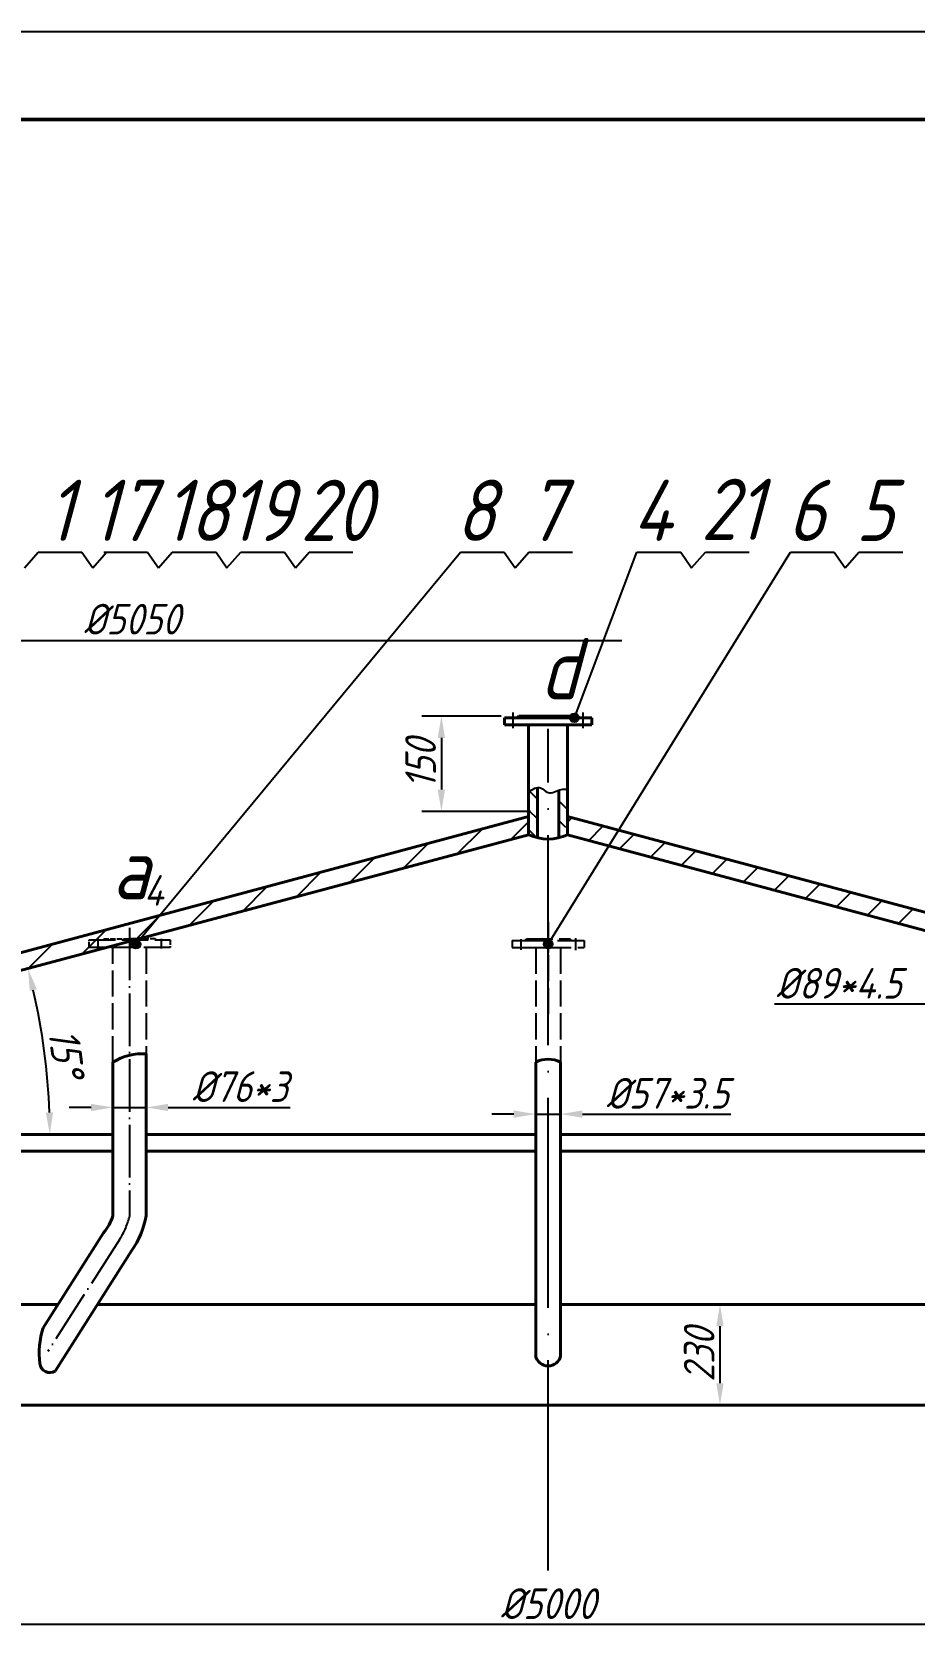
# Model space of a CAD drawing. Header units: millimetres. Extents: x -24031 to -12150, y -76529 to -59709.
# Drawn here: x -21070 to -19054, y -63356 to -59709 of the extents above; entities that cross this region are included whole.
import ezdxf

# ---------------------------------------------------------------- set-up
doc = ezdxf.new("R2010")
doc.units = ezdxf.units.MM
doc.linetypes.add('ACAD_ISO02W100', pattern=[15, 12, -3])
doc.linetypes.add('ACAD_ISO04W100', pattern=[30, 24, -3, 0, -3])
for name, color, linetype in [('标注', 254, 'Continuous'), ('点划线', 1, 'ACAD_ISO04W100'), ('点画线', 1, 'ACAD_ISO04W100'), ('细实线', 253, 'Continuous'), ('虚线', 2, 'ACAD_ISO02W100')]:
    doc.layers.add(name, color=color, linetype=linetype)
doc.layers.add('粗实线', color=4, linetype='Continuous', lineweight=40)
doc.styles.add('GB', font='gbeitc.shx', dxfattribs={"bigfont": 'gbcbig.shx'})
doc.dimstyles.new('GB$0', dxfattribs={"dimscale": 20, "dimtxt": 3.5, "dimasz": 2.5, "dimexe": 2.25, "dimexo": 2, "dimtad": 1, "dimdec": 0, "dimtxsty": 'GB', "dimcen": 2.5, "dimadec": 0, "dimazin": 0, "dimtfac": 1, "dimtdec": 0, "dimtmove": 0, "dimatfit": 3, "dimfxl": 0, "dimarcsym": 0})
doc.dimstyles.new('GB$2', dxfattribs={"dimscale": 20, "dimtxt": 3.5, "dimasz": 2.5, "dimexe": 2.25, "dimexo": 2, "dimtad": 1, "dimdec": 0, "dimtxsty": 'GB', "dimcen": 2.5, "dimadec": 0, "dimazin": 0, "dimtfac": 1, "dimtdec": 0, "dimtmove": 0, "dimatfit": 3, "dimfxl": 0, "dimarcsym": 0})

# ---------------------------------------------------------------- blocks, each defined once
blk = doc.blocks.new('*D1')
at = {"color": 0, "lineweight": -2}
blk.add_arc((-22490.4, -62227.9), 1461.3, 1.9605, 13.0395, dxfattribs=at)
at = {"color": 0}
for points in [[(-21074.8, -61900.2), (-21058.6, -61896.1), (-21078.8, -61849.6)], [(-21021.6, -62177.7), (-21038.2, -62178), (-21029, -62227.9)]]:
    blk.add_solid(points, dxfattribs=at)
at = {"layer": 'Defpoints', "color": 0}
for p in [(-19918.9, -61538.8), (-21051.2, -61974.1), (-21774.4, -62036), (-22430.4, -62227.9), (-17350.4, -62227.9)]:
    blk.add_point(p, dxfattribs=at)
at = {"color": 0, "insert": (-20991.3, -62040.6), "char_height": 70, "attachment_point": 5, "rotation": 277.121, "style": 'GB'}
blk.add_mtext('15°', dxfattribs=at)
blk = doc.blocks.new('*D3')
at = {"color": 0, "lineweight": -2}
for p, q in [((-22390.4, -63307.6), (-22390.4, -63302.6)), ((-17390.4, -63307.6), (-17390.4, -63302.6)), ((-17440.4, -63347.6), (-22340.4, -63347.6))]:
    blk.add_line(p, q, dxfattribs=at)
at = {"color": 0}
for points in [[(-22340.4, -63339.2), (-22340.4, -63355.9), (-22390.4, -63347.6)], [(-17440.4, -63339.2), (-17440.4, -63355.9), (-17390.4, -63347.6)]]:
    blk.add_solid(points, dxfattribs=at)
at = {"layer": 'Defpoints', "color": 0}
for p in [(-22390.4, -63347.6), (-22390.4, -63347.6), (-17390.4, -63347.6)]:
    blk.add_point(p, dxfattribs=at)
at = {"color": 0, "insert": (-19890.4, -63300.1), "char_height": 70, "attachment_point": 5, "style": 'GB'}
blk.add_mtext('%%C5000', dxfattribs=at)
blk = doc.blocks.new('*D15')
at = {"color": 0, "lineweight": -2}
for p, q in [((-20884.8, -62126.3), (-20884.8, -62121.3)), ((-20808.8, -62126.3), (-20808.8, -62121.3)), ((-20934.8, -62166.3), (-20984.8, -62166.3)), ((-20884.8, -62166.3), (-20808.8, -62166.3)), ((-20758.8, -62166.3), (-20479.6, -62166.3))]:
    blk.add_line(p, q, dxfattribs=at)
at = {"color": 0}
for points in [[(-20934.8, -62158), (-20934.8, -62174.6), (-20884.8, -62166.3)], [(-20758.8, -62158), (-20758.8, -62174.6), (-20808.8, -62166.3)]]:
    blk.add_solid(points, dxfattribs=at)
at = {"layer": 'Defpoints', "color": 0}
for p in [(-20884.8, -62166.3), (-20808.8, -62166.3), (-20808.8, -62166.3)]:
    blk.add_point(p, dxfattribs=at)
at = {"color": 0, "insert": (-20594.2, -62118.8), "char_height": 70, "attachment_point": 5, "style": 'GB'}
blk.add_mtext('%%C76*3', dxfattribs=at)
blk = doc.blocks.new('*D16')
at = {"color": 0, "lineweight": -2}
for p, q in [((-19918.9, -62141.5), (-19918.9, -62136.5)), ((-19861.9, -62141.5), (-19861.9, -62136.5)), ((-19968.9, -62181.5), (-20018.9, -62181.5)), ((-19918.9, -62181.5), (-19861.9, -62181.5)), ((-19811.9, -62181.5), (-19472.9, -62181.5))]:
    blk.add_line(p, q, dxfattribs=at)
at = {"color": 0}
for points in [[(-19968.9, -62173.1), (-19968.9, -62189.8), (-19918.9, -62181.5)], [(-19811.9, -62173.1), (-19811.9, -62189.8), (-19861.9, -62181.5)]]:
    blk.add_solid(points, dxfattribs=at)
at = {"layer": 'Defpoints', "color": 0}
for p in [(-19918.9, -62181.5), (-19861.9, -62181.5), (-19861.9, -62181.5)]:
    blk.add_point(p, dxfattribs=at)
at = {"color": 0, "insert": (-19617.4, -62134), "char_height": 70, "attachment_point": 5, "style": 'GB'}
blk.add_mtext('%%C57*3.5', dxfattribs=at)
blk = doc.blocks.new('*D17')
at = {"color": 0, "lineweight": -2}
for p, q in [((-18978.5, -61916.2), (-18978.5, -61885.1)), ((-18889.5, -62056.1), (-18889.5, -61885.1)), ((-19028.5, -61930.1), (-19373.2, -61930.1)), ((-18889.5, -61930.1), (-18978.5, -61930.1)), ((-18839.5, -61930.1), (-18789.5, -61930.1))]:
    blk.add_line(p, q, dxfattribs=at)
at = {"color": 0}
for points in [[(-19028.5, -61921.7), (-19028.5, -61938.4), (-18978.5, -61930.1)], [(-18839.5, -61921.7), (-18839.5, -61938.4), (-18889.5, -61930.1)]]:
    blk.add_solid(points, dxfattribs=at)
at = {"layer": 'Defpoints', "color": 0}
for p in [(-18978.5, -61956.2), (-18889.5, -61930.1), (-18889.5, -62096.1)]:
    blk.add_point(p, dxfattribs=at)
at = {"color": 0, "insert": (-19225.9, -61882.6), "char_height": 70, "attachment_point": 5, "style": 'GB'}
blk.add_mtext('%%c89*4.5', dxfattribs=at)
blk = doc.blocks.new('*D115')
at = {"color": 0, "lineweight": -2}
for p, q in [((-19997.4, -61271.9), (-20179.3, -61271.9)), ((-20134.3, -61321.9), (-20134.3, -61439.9)), ((-19930.4, -61489.9), (-20179.3, -61489.9))]:
    blk.add_line(p, q, dxfattribs=at)
at = {"color": 0}
for points in [[(-20142.7, -61321.9), (-20126, -61321.9), (-20134.3, -61271.9)], [(-20142.7, -61439.9), (-20126, -61439.9), (-20134.3, -61489.9)]]:
    blk.add_solid(points, dxfattribs=at)
at = {"layer": 'Defpoints', "color": 0}
for p in [(-19957.4, -61271.9), (-20134.3, -61489.9), (-19890.4, -61489.9)]:
    blk.add_point(p, dxfattribs=at)
at = {"color": 0, "insert": (-20181.8, -61380.9), "char_height": 70, "attachment_point": 5, "rotation": 90, "style": 'GB'}
blk.add_mtext('150', dxfattribs=at)
blk = doc.blocks.new('*D121')
at = {"color": 0, "lineweight": -2}
for p, q in [((-19537.8, -62616.4), (-19542.8, -62616.4)), ((-19497.8, -62666.4), (-19497.8, -62796.4)), ((-19537.8, -62846.4), (-19542.8, -62846.4))]:
    blk.add_line(p, q, dxfattribs=at)
at = {"color": 0}
for points in [[(-19506.1, -62666.4), (-19489.5, -62666.4), (-19497.8, -62616.4)], [(-19506.1, -62796.4), (-19489.5, -62796.4), (-19497.8, -62846.4)]]:
    blk.add_solid(points, dxfattribs=at)
at = {"layer": 'Defpoints', "color": 0}
for p in [(-19497.8, -62616.4), (-19497.8, -62846.4), (-19497.8, -62846.4)]:
    blk.add_point(p, dxfattribs=at)
at = {"color": 0, "insert": (-19545.3, -62731.4), "char_height": 70, "attachment_point": 5, "rotation": 90, "style": 'GB'}
blk.add_mtext('230', dxfattribs=at)

msp = doc.modelspace()

# ---------------------------------------------------------------- hatches: boundary and pattern name
for points in [[(-19840.5, -61275.9, 1), (-19820.5, -61276, 1)], [(-20822.1, -61793.4, -1), (-20842.1, -61793.4, -1)], [(-19880.4, -61793, -1), (-19900.4, -61793, -1)]]:
    msp.add_hatch(color=256).paths.add_polyline_path(points)
h = msp.add_hatch()
h.set_pattern_fill('ANSI31', color=256, scale=10, angle=90, style=0)
h.set_pattern_definition([(135, (1900, 509.097), (-22.45064, -22.45064), [])])
edge = h.paths.add_edge_path()
edge.add_arc((-19899.8, -61496.2), 58.6, 305.3092, 336.8059)
edge.add_line((-19845.9, -61519.3), (-19845.9, -61439.5))
edge.add_spline(control_points=[(-19845.9, -61439.5), (-19850.8, -61439), (-19857.5, -61438.4), (-19864.2, -61440.4), (-19865.9, -61441)], knot_values=[74.921412, 74.921412, 74.921412, 74.921412, 89.800309, 94.88325, 94.88325, 94.88325, 94.88325], degree=3, periodic=0)
edge.add_line((-19865.9, -61441), (-19865.9, -61544))
edge = h.paths.add_edge_path()
edge.add_arc((-19890.4, -61447.5), 105.4, 245.042, 256.5687)
edge.add_line((-19914.9, -61550.1), (-19914.9, -61435.2))
edge.add_line((-19914.9, -61435.2), (-19915, -61435.2))
edge.add_line((-19915, -61435.2), (-19915, -61435.2))
edge.add_line((-19915, -61435.2), (-19915.1, -61435.2))
edge.add_line((-19915.1, -61435.2), (-19915.2, -61435.3))
edge.add_line((-19915.2, -61435.3), (-19915.3, -61435.3))
edge.add_line((-19915.3, -61435.3), (-19915.3, -61435.3))
edge.add_line((-19915.3, -61435.3), (-19915.4, -61435.3))
edge.add_line((-19915.4, -61435.3), (-19915.5, -61435.3))
edge.add_line((-19915.5, -61435.3), (-19915.6, -61435.3))
edge.add_line((-19915.6, -61435.3), (-19915.6, -61435.3))
edge.add_line((-19915.6, -61435.3), (-19915.7, -61435.4))
edge.add_line((-19915.7, -61435.4), (-19915.8, -61435.4))
edge.add_line((-19915.8, -61435.4), (-19915.9, -61435.4))
edge.add_line((-19915.9, -61435.4), (-19915.9, -61435.4))
edge.add_line((-19915.9, -61435.4), (-19916, -61435.4))
edge.add_line((-19916, -61435.4), (-19916.1, -61435.4))
edge.add_line((-19916.1, -61435.4), (-19916.2, -61435.5))
edge.add_line((-19916.2, -61435.5), (-19916.2, -61435.5))
edge.add_line((-19916.2, -61435.5), (-19916.3, -61435.5))
edge.add_line((-19916.3, -61435.5), (-19916.4, -61435.5))
edge.add_line((-19916.4, -61435.5), (-19916.5, -61435.5))
edge.add_line((-19916.5, -61435.5), (-19916.5, -61435.5))
edge.add_line((-19916.5, -61435.5), (-19916.6, -61435.6))
edge.add_line((-19916.6, -61435.6), (-19916.7, -61435.6))
edge.add_line((-19916.7, -61435.6), (-19916.8, -61435.6))
edge.add_line((-19916.8, -61435.6), (-19916.8, -61435.6))
edge.add_line((-19916.8, -61435.6), (-19916.9, -61435.6))
edge.add_line((-19916.9, -61435.6), (-19917, -61435.7))
edge.add_line((-19917, -61435.7), (-19917.1, -61435.7))
edge.add_line((-19917.1, -61435.7), (-19917.1, -61435.7))
edge.add_line((-19917.1, -61435.7), (-19917.2, -61435.7))
edge.add_line((-19917.2, -61435.7), (-19917.3, -61435.8))
edge.add_line((-19917.3, -61435.8), (-19917.4, -61435.8))
edge.add_line((-19917.4, -61435.8), (-19917.5, -61435.8))
edge.add_line((-19917.5, -61435.8), (-19917.5, -61435.8))
edge.add_line((-19917.5, -61435.8), (-19917.6, -61435.8))
edge.add_line((-19917.6, -61435.8), (-19917.7, -61435.9))
edge.add_line((-19917.7, -61435.9), (-19917.8, -61435.9))
edge.add_line((-19917.8, -61435.9), (-19917.8, -61435.9))
edge.add_line((-19917.8, -61435.9), (-19917.9, -61435.9))
edge.add_line((-19917.9, -61435.9), (-19918, -61436))
edge.add_line((-19918, -61436), (-19918.1, -61436))
edge.add_line((-19918.1, -61436), (-19918.1, -61436))
edge.add_line((-19918.1, -61436), (-19918.2, -61436))
edge.add_line((-19918.2, -61436), (-19918.3, -61436.1))
edge.add_line((-19918.3, -61436.1), (-19918.4, -61436.1))
edge.add_line((-19918.4, -61436.1), (-19918.4, -61436.1))
edge.add_line((-19918.4, -61436.1), (-19918.5, -61436.1))
edge.add_line((-19918.5, -61436.1), (-19918.6, -61436.2))
edge.add_line((-19918.6, -61436.2), (-19918.7, -61436.2))
edge.add_line((-19918.7, -61436.2), (-19918.7, -61436.2))
edge.add_line((-19918.7, -61436.2), (-19918.8, -61436.2))
edge.add_line((-19918.8, -61436.2), (-19918.9, -61436.3))
edge.add_line((-19918.9, -61436.3), (-19919, -61436.3))
edge.add_line((-19919, -61436.3), (-19919.1, -61436.3))
edge.add_line((-19919.1, -61436.3), (-19919.1, -61436.4))
edge.add_line((-19919.1, -61436.4), (-19919.2, -61436.4))
edge.add_line((-19919.2, -61436.4), (-19919.3, -61436.4))
edge.add_line((-19919.3, -61436.4), (-19919.4, -61436.4))
edge.add_line((-19919.4, -61436.4), (-19919.4, -61436.5))
edge.add_line((-19919.4, -61436.5), (-19919.5, -61436.5))
edge.add_line((-19919.5, -61436.5), (-19919.6, -61436.5))
edge.add_line((-19919.6, -61436.5), (-19919.7, -61436.6))
edge.add_line((-19919.7, -61436.6), (-19919.7, -61436.6))
edge.add_line((-19919.7, -61436.6), (-19919.8, -61436.6))
edge.add_line((-19919.8, -61436.6), (-19919.9, -61436.6))
edge.add_line((-19919.9, -61436.6), (-19920, -61436.7))
edge.add_line((-19920, -61436.7), (-19920.1, -61436.7))
edge.add_line((-19920.1, -61436.7), (-19920.1, -61436.7))
edge.add_line((-19920.1, -61436.7), (-19920.2, -61436.8))
edge.add_line((-19920.2, -61436.8), (-19920.3, -61436.8))
edge.add_line((-19920.3, -61436.8), (-19920.4, -61436.8))
edge.add_line((-19920.4, -61436.8), (-19920.4, -61436.9))
edge.add_line((-19920.4, -61436.9), (-19920.5, -61436.9))
edge.add_line((-19920.5, -61436.9), (-19920.6, -61436.9))
edge.add_line((-19920.6, -61436.9), (-19920.7, -61437))
edge.add_line((-19920.7, -61437), (-19920.7, -61437))
edge.add_line((-19920.7, -61437), (-19920.8, -61437))
edge.add_line((-19920.8, -61437), (-19920.9, -61437.1))
edge.add_line((-19920.9, -61437.1), (-19921, -61437.1))
edge.add_line((-19921, -61437.1), (-19921.1, -61437.1))
edge.add_line((-19921.1, -61437.1), (-19921.1, -61437.2))
edge.add_line((-19921.1, -61437.2), (-19921.2, -61437.2))
edge.add_line((-19921.2, -61437.2), (-19921.3, -61437.2))
edge.add_line((-19921.3, -61437.2), (-19921.4, -61437.3))
edge.add_line((-19921.4, -61437.3), (-19921.4, -61437.3))
edge.add_line((-19921.4, -61437.3), (-19921.5, -61437.3))
edge.add_line((-19921.5, -61437.3), (-19921.6, -61437.4))
edge.add_line((-19921.6, -61437.4), (-19921.7, -61437.4))
edge.add_line((-19921.7, -61437.4), (-19921.8, -61437.5))
edge.add_line((-19921.8, -61437.5), (-19921.8, -61437.5))
edge.add_line((-19921.8, -61437.5), (-19921.9, -61437.5))
edge.add_line((-19921.9, -61437.5), (-19922, -61437.6))
edge.add_line((-19922, -61437.6), (-19922.1, -61437.6))
edge.add_line((-19922.1, -61437.6), (-19922.1, -61437.6))
edge.add_line((-19922.1, -61437.6), (-19922.2, -61437.7))
edge.add_line((-19922.2, -61437.7), (-19922.3, -61437.7))
edge.add_line((-19922.3, -61437.7), (-19922.4, -61437.7))
edge.add_line((-19922.4, -61437.7), (-19922.5, -61437.8))
edge.add_line((-19922.5, -61437.8), (-19922.5, -61437.8))
edge.add_line((-19922.5, -61437.8), (-19922.6, -61437.9))
edge.add_line((-19922.6, -61437.9), (-19922.7, -61437.9))
edge.add_line((-19922.7, -61437.9), (-19922.8, -61437.9))
edge.add_line((-19922.8, -61437.9), (-19922.8, -61438))
edge.add_line((-19922.8, -61438), (-19922.9, -61438))
edge.add_line((-19922.9, -61438), (-19923, -61438.1))
edge.add_line((-19923, -61438.1), (-19923.1, -61438.1))
edge.add_line((-19923.1, -61438.1), (-19923.2, -61438.1))
edge.add_line((-19923.2, -61438.1), (-19923.2, -61438.2))
edge.add_line((-19923.2, -61438.2), (-19923.3, -61438.2))
edge.add_line((-19923.3, -61438.2), (-19923.4, -61438.3))
edge.add_line((-19923.4, -61438.3), (-19923.5, -61438.3))
edge.add_line((-19923.5, -61438.3), (-19923.6, -61438.3))
edge.add_line((-19923.6, -61438.3), (-19923.6, -61438.4))
edge.add_line((-19923.6, -61438.4), (-19923.7, -61438.4))
edge.add_line((-19923.7, -61438.4), (-19923.8, -61438.5))
edge.add_line((-19923.8, -61438.5), (-19923.9, -61438.5))
edge.add_line((-19923.9, -61438.5), (-19923.9, -61438.5))
edge.add_line((-19923.9, -61438.5), (-19924, -61438.6))
edge.add_line((-19924, -61438.6), (-19924.1, -61438.6))
edge.add_line((-19924.1, -61438.6), (-19924.2, -61438.7))
edge.add_line((-19924.2, -61438.7), (-19924.3, -61438.7))
edge.add_line((-19924.3, -61438.7), (-19924.3, -61438.8))
edge.add_line((-19924.3, -61438.8), (-19924.4, -61438.8))
edge.add_line((-19924.4, -61438.8), (-19924.5, -61438.8))
edge.add_line((-19924.5, -61438.8), (-19924.6, -61438.9))
edge.add_line((-19924.6, -61438.9), (-19924.6, -61438.9))
edge.add_line((-19924.6, -61438.9), (-19924.7, -61439))
edge.add_line((-19924.7, -61439), (-19924.8, -61439))
edge.add_line((-19924.8, -61439), (-19924.9, -61439.1))
edge.add_line((-19924.9, -61439.1), (-19925, -61439.1))
edge.add_line((-19925, -61439.1), (-19925, -61439.1))
edge.add_line((-19925, -61439.1), (-19925.1, -61439.2))
edge.add_line((-19925.1, -61439.2), (-19925.2, -61439.2))
edge.add_line((-19925.2, -61439.2), (-19925.3, -61439.3))
edge.add_line((-19925.3, -61439.3), (-19925.4, -61439.3))
edge.add_line((-19925.4, -61439.3), (-19925.4, -61439.4))
edge.add_line((-19925.4, -61439.4), (-19925.5, -61439.4))
edge.add_line((-19925.5, -61439.4), (-19925.6, -61439.5))
edge.add_line((-19925.6, -61439.5), (-19925.7, -61439.5))
edge.add_line((-19925.7, -61439.5), (-19925.7, -61439.5))
edge.add_line((-19925.7, -61439.5), (-19925.8, -61439.6))
edge.add_line((-19925.8, -61439.6), (-19925.9, -61439.6))
edge.add_line((-19925.9, -61439.6), (-19926, -61439.7))
edge.add_line((-19926, -61439.7), (-19926.1, -61439.7))
edge.add_line((-19926.1, -61439.7), (-19926.1, -61439.8))
edge.add_line((-19926.1, -61439.8), (-19926.2, -61439.8))
edge.add_line((-19926.2, -61439.8), (-19926.3, -61439.9))
edge.add_line((-19926.3, -61439.9), (-19926.4, -61439.9))
edge.add_line((-19926.4, -61439.9), (-19926.5, -61440))
edge.add_line((-19926.5, -61440), (-19926.5, -61440))
edge.add_line((-19926.5, -61440), (-19926.6, -61440.1))
edge.add_line((-19926.6, -61440.1), (-19926.7, -61440.1))
edge.add_line((-19926.7, -61440.1), (-19926.8, -61440.1))
edge.add_line((-19926.8, -61440.1), (-19926.9, -61440.2))
edge.add_line((-19926.9, -61440.2), (-19926.9, -61440.2))
edge.add_line((-19926.9, -61440.2), (-19927, -61440.3))
edge.add_line((-19927, -61440.3), (-19927.1, -61440.3))
edge.add_line((-19927.1, -61440.3), (-19927.2, -61440.4))
edge.add_line((-19927.2, -61440.4), (-19927.2, -61440.4))
edge.add_line((-19927.2, -61440.4), (-19927.3, -61440.5))
edge.add_line((-19927.3, -61440.5), (-19927.4, -61440.5))
edge.add_line((-19927.4, -61440.5), (-19927.5, -61440.6))
edge.add_line((-19927.5, -61440.6), (-19927.6, -61440.6))
edge.add_line((-19927.6, -61440.6), (-19927.6, -61440.7))
edge.add_line((-19927.6, -61440.7), (-19927.7, -61440.7))
edge.add_line((-19927.7, -61440.7), (-19927.8, -61440.8))
edge.add_line((-19927.8, -61440.8), (-19927.9, -61440.8))
edge.add_line((-19927.9, -61440.8), (-19928, -61440.9))
edge.add_line((-19928, -61440.9), (-19928, -61440.9))
edge.add_line((-19928, -61440.9), (-19928.1, -61441))
edge.add_line((-19928.1, -61441), (-19928.2, -61441))
edge.add_line((-19928.2, -61441), (-19928.3, -61441.1))
edge.add_line((-19928.3, -61441.1), (-19928.4, -61441.1))
edge.add_line((-19928.4, -61441.1), (-19928.4, -61441.2))
edge.add_line((-19928.4, -61441.2), (-19928.5, -61441.2))
edge.add_line((-19928.5, -61441.2), (-19928.6, -61441.3))
edge.add_line((-19928.6, -61441.3), (-19928.7, -61441.3))
edge.add_line((-19928.7, -61441.3), (-19928.8, -61441.4))
edge.add_line((-19928.8, -61441.4), (-19928.8, -61441.4))
edge.add_line((-19928.8, -61441.4), (-19928.9, -61441.5))
edge.add_line((-19928.9, -61441.5), (-19929, -61441.5))
edge.add_line((-19929, -61441.5), (-19929.1, -61441.6))
edge.add_line((-19929.1, -61441.6), (-19929.2, -61441.6))
edge.add_line((-19929.2, -61441.6), (-19929.2, -61441.7))
edge.add_line((-19929.2, -61441.7), (-19929.3, -61441.7))
edge.add_line((-19929.3, -61441.7), (-19929.4, -61441.8))
edge.add_line((-19929.4, -61441.8), (-19929.5, -61441.8))
edge.add_line((-19929.5, -61441.8), (-19929.5, -61441.9))
edge.add_line((-19929.5, -61441.9), (-19929.6, -61441.9))
edge.add_line((-19929.6, -61441.9), (-19929.7, -61442))
edge.add_line((-19929.7, -61442), (-19929.8, -61442))
edge.add_line((-19929.8, -61442), (-19929.9, -61442.1))
edge.add_line((-19929.9, -61442.1), (-19929.9, -61442.1))
edge.add_line((-19929.9, -61442.1), (-19930, -61442.2))
edge.add_line((-19930, -61442.2), (-19930.1, -61442.2))
edge.add_line((-19930.1, -61442.2), (-19930.2, -61442.3))
edge.add_line((-19930.2, -61442.3), (-19930.3, -61442.3))
edge.add_line((-19930.3, -61442.3), (-19930.3, -61442.4))
edge.add_line((-19930.3, -61442.4), (-19930.4, -61442.4))
edge.add_line((-19930.4, -61442.4), (-19930.5, -61442.5))
edge.add_line((-19930.5, -61442.5), (-19930.6, -61442.5))
edge.add_line((-19930.6, -61442.5), (-19930.7, -61442.6))
edge.add_line((-19930.7, -61442.6), (-19930.7, -61442.6))
edge.add_line((-19930.7, -61442.6), (-19930.8, -61442.7))
edge.add_line((-19930.8, -61442.7), (-19930.9, -61442.7))
edge.add_line((-19930.9, -61442.7), (-19931, -61442.8))
edge.add_line((-19931, -61442.8), (-19931.1, -61442.8))
edge.add_line((-19931.1, -61442.8), (-19931.1, -61442.9))
edge.add_line((-19931.1, -61442.9), (-19931.2, -61443))
edge.add_line((-19931.2, -61443), (-19931.3, -61443))
edge.add_line((-19931.3, -61443), (-19931.4, -61443.1))
edge.add_line((-19931.4, -61443.1), (-19931.5, -61443.1))
edge.add_line((-19931.5, -61443.1), (-19931.5, -61443.2))
edge.add_line((-19931.5, -61443.2), (-19931.6, -61443.2))
edge.add_line((-19931.6, -61443.2), (-19931.7, -61443.3))
edge.add_line((-19931.7, -61443.3), (-19931.8, -61443.3))
edge.add_line((-19931.8, -61443.3), (-19931.9, -61443.4))
edge.add_line((-19931.9, -61443.4), (-19931.9, -61443.4))
edge.add_line((-19931.9, -61443.4), (-19932, -61443.5))
edge.add_line((-19932, -61443.5), (-19932.1, -61443.5))
edge.add_line((-19932.1, -61443.5), (-19932.2, -61443.6))
edge.add_line((-19932.2, -61443.6), (-19932.3, -61443.6))
edge.add_line((-19932.3, -61443.6), (-19932.3, -61443.7))
edge.add_line((-19932.3, -61443.7), (-19932.4, -61443.7))
edge.add_line((-19932.4, -61443.7), (-19932.5, -61443.8))
edge.add_line((-19932.5, -61443.8), (-19932.6, -61443.8))
edge.add_line((-19932.6, -61443.8), (-19932.7, -61443.9))
edge.add_line((-19932.7, -61443.9), (-19932.7, -61444))
edge.add_line((-19932.7, -61444), (-19932.8, -61444))
edge.add_line((-19932.8, -61444), (-19932.9, -61444.1))
edge.add_line((-19932.9, -61444.1), (-19933, -61444.1))
edge.add_line((-19933, -61444.1), (-19933.1, -61444.2))
edge.add_line((-19933.1, -61444.2), (-19933.1, -61444.2))
edge.add_line((-19933.1, -61444.2), (-19933.2, -61444.3))
edge.add_line((-19933.2, -61444.3), (-19933.3, -61444.3))
edge.add_line((-19933.3, -61444.3), (-19933.4, -61444.4))
edge.add_line((-19933.4, -61444.4), (-19933.5, -61444.4))
edge.add_line((-19933.5, -61444.4), (-19933.5, -61444.5))
edge.add_line((-19933.5, -61444.5), (-19933.6, -61444.5))
edge.add_line((-19933.6, -61444.5), (-19933.7, -61444.6))
edge.add_line((-19933.7, -61444.6), (-19933.8, -61444.6))
edge.add_line((-19933.8, -61444.6), (-19933.8, -61444.7))
edge.add_line((-19933.8, -61444.7), (-19933.9, -61444.8))
edge.add_line((-19933.9, -61444.8), (-19934, -61444.8))
edge.add_line((-19934, -61444.8), (-19934.1, -61444.9))
edge.add_line((-19934.1, -61444.9), (-19934.2, -61444.9))
edge.add_line((-19934.2, -61444.9), (-19934.2, -61445))
edge.add_line((-19934.2, -61445), (-19934.3, -61445))
edge.add_line((-19934.3, -61445), (-19934.4, -61445.1))
edge.add_line((-19934.4, -61445.1), (-19934.5, -61445.1))
edge.add_line((-19934.5, -61445.1), (-19934.6, -61445.2))
edge.add_line((-19934.6, -61445.2), (-19934.6, -61445.2))
edge.add_line((-19934.6, -61445.2), (-19934.7, -61445.3))
edge.add_line((-19934.7, -61445.3), (-19934.8, -61445.3))
edge.add_line((-19934.8, -61445.3), (-19934.9, -61445.4))
edge.add_line((-19934.9, -61445.4), (-19934.9, -61543.1))
h.paths.add_polyline_path([(-20572.3, -62008.6), (-20571.6, -62007.8), (-20571.6, -62007.9), (-20571.7, -62007.9), (-20571.7, -62008), (-20571.8, -62008), (-20571.8, -62008.1), (-20571.9, -62008.1), (-20571.9, -62008.2), (-20572, -62008.2), (-20572, -62008.3), (-20572.1, -62008.3), (-20572.1, -62008.4), (-20572.2, -62008.4), (-20572.2, -62008.5), (-20572.3, -62008.6), (-20572.3, -62008.6)])
h.paths.add_polyline_path([(-20569.3, -62005.2), (-20569.2, -62004.1), (-20569.2, -62004.1), (-20569.2, -62004.2), (-20569.2, -62004.2), (-20569.2, -62004.3), (-20569.2, -62004.3), (-20569.2, -62004.4), (-20569.2, -62004.4), (-20569.3, -62004.5), (-20569.3, -62004.6), (-20569.3, -62004.6), (-20569.3, -62004.7), (-20569.3, -62004.7), (-20569.3, -62004.8), (-20569.4, -62004.8), (-20569.4, -62004.9), (-20569.4, -62004.9), (-20569.4, -62005), (-20569.4, -62005.1), (-20569.5, -62005.1), (-20569.5, -62005.2), (-20569.5, -62005.2), (-20569.5, -62005.3), (-20569.6, -62005.3), (-20569.6, -62005.4), (-20569.6, -62005.4), (-20569.6, -62005.5), (-20569.7, -62005.5), (-20569.7, -62005.6), (-20569.7, -62005.6), (-20569.8, -62005.7), (-20569.8, -62005.7), (-20569.8, -62005.8), (-20569.9, -62005.9), (-20569.9, -62005.9), (-20569.9, -62006), (-20570, -62006), (-20570, -62006.1), (-20570, -62006.1), (-20570.1, -62006.2), (-20570.1, -62006.2)])
h.paths.add_polyline_path([(-20569, -62002.9), (-20569.3, -62001.7), (-20569.3, -62001.8), (-20569.3, -62001.8), (-20569.3, -62001.9), (-20569.3, -62001.9), (-20569.2, -62002), (-20569.2, -62002), (-20569.2, -62002.1), (-20569.2, -62002.2), (-20569.2, -62002.2), (-20569.2, -62002.3), (-20569.2, -62002.3), (-20569.2, -62002.4), (-20569.2, -62002.5), (-20569.1, -62002.5), (-20569.1, -62002.6), (-20569.1, -62002.6), (-20569.1, -62002.7), (-20569.1, -62002.7), (-20569.1, -62002.8), (-20569.1, -62002.9), (-20569.1, -62002.9), (-20569.1, -62003), (-20569.1, -62003), (-20569.1, -62003.1), (-20569.1, -62003.2), (-20569.1, -62003.2), (-20569.1, -62003.3), (-20569.1, -62003.3), (-20569.1, -62003.4), (-20569.1, -62003.4), (-20569.1, -62003.5), (-20569.1, -62003.6), (-20569.1, -62003.6), (-20569.1, -62003.7), (-20569.1, -62003.7), (-20569.1, -62003.8), (-20569.1, -62003.8), (-20569.1, -62003.9), (-20569.1, -62003.9), (-20569.2, -62004)])
h.paths.add_polyline_path([(-20570.6, -62006.8), (-20570.2, -62006.3), (-20570.2, -62006.3), (-20570.2, -62006.4), (-20570.3, -62006.4), (-20570.3, -62006.5), (-20570.4, -62006.5), (-20570.4, -62006.6), (-20570.4, -62006.6), (-20570.5, -62006.7), (-20570.5, -62006.7), (-20570.6, -62006.8), (-20570.6, -62006.8), (-20570.7, -62006.9), (-20570.7, -62006.9), (-20570.8, -62007), (-20570.8, -62007), (-20570.9, -62007.1), (-20570.9, -62007.2), (-20571, -62007.2), (-20571, -62007.3), (-20571.1, -62007.3), (-20571.1, -62007.4), (-20571.2, -62007.4), (-20571.2, -62007.5), (-20571.3, -62007.5), (-20571.3, -62007.6), (-20571.4, -62007.6), (-20571.4, -62007.7), (-20571.5, -62007.7), (-20571.5, -62007.8)])
h.paths.add_polyline_path([(-20569.3, -62001.6), (-20569.7, -62000.4), (-20569.8, -62000.4), (-20569.7, -62000.4), (-20569.7, -62000.5), (-20569.7, -62000.6), (-20569.7, -62000.6), (-20569.6, -62000.7), (-20569.6, -62000.7), (-20569.6, -62000.8), (-20569.6, -62000.9), (-20569.6, -62000.9), (-20569.5, -62001), (-20569.5, -62001), (-20569.5, -62001.1), (-20569.5, -62001.2), (-20569.4, -62001.2), (-20569.4, -62001.3), (-20569.4, -62001.3), (-20569.4, -62001.4), (-20569.4, -62001.5), (-20569.4, -62001.5), (-20569.3, -62001.6)])
h = msp.add_hatch()
h.set_pattern_fill('ANSI31', color=256, scale=20, style=0)
h.paths.add_polyline_path([(-17473.3, -62137.4, 0.057897), (-17494, -62173.3), (-17290.4, -62227.9), (-17280, -62189.2)])
h.paths.add_polyline_path([(-18244.3, -61972.2), (-18244.3, -61930.8), (-18934.1, -61746), (-18934.1, -61787.4)])
h.paths.add_polyline_path([(-18244.3, -61930.8), (-18244.3, -61972.2), (-17494, -62173.3, -0.057897), (-17473.3, -62137.4)])
h.paths.add_polyline_path([(-22349.8, -62148.8), (-22353.7, -62159, -0.311637), (-22347.2, -62168.3, -1), (-22367.2, -62168.3, -0.524812), (-22353.7, -62159), (-22349.8, -62148.8), (-22490.4, -62186.4), (-22490.4, -62227.9), (-21834.9, -62052.2), (-21834.9, -62010.8)])
h.paths.add_polyline_path([(-21388.6, -61918.7), (-21388.6, -61793.3), (-21283.6, -61793.3), (-21283.6, -61918.7)], flags=24)
edge = h.paths.add_edge_path()
edge.add_arc((-21486.8, -62160.7), 202.7, 88.9942, 121.0058)
edge.add_line((-21591.2, -61986.9), (-21745.9, -62028.4))
edge.add_line((-21745.9, -62028.4), (-21745.9, -61987))
edge.add_line((-21745.9, -61987), (-21591.2, -61945.5))
edge.add_arc((-21584.2, -61755.8), 189.9, 267.8765, 302.1235)
edge.add_line((-21483.2, -61916.6), (-20846.8, -61746.1))
edge.add_line((-20846.8, -61746.1), (-20846.8, -61787.5))
edge.add_line((-20846.8, -61787.5), (-21483.2, -61958))
h.paths.add_polyline_path([(-19845.9, -61501.7), (-19845.9, -61543.1), (-18934.1, -61787.4), (-18934.1, -61746)])
h.paths.add_polyline_path([(-19934.9, -61543.1), (-19934.9, -61501.7), (-20846.8, -61746.1), (-20846.8, -61787.5)])
h = msp.add_hatch()
h.set_pattern_fill('ANSI31', color=256, scale=10, angle=90, style=0)
h.paths.add_polyline_path([(-22590.4, -62227.9, 0.414214), (-22550.4, -62267.9), (-22530.4, -62267.9, -0.414201), (-22470.4, -62327.9), (-22470.4, -62347.9, 0.414187), (-22430.4, -62387.9), (-22430.4, -62347.9), (-22430.4, -62347.9), (-22430.4, -62227.9)])
h.paths.add_polyline_path([(-17250.4, -62267.9), (-17230.4, -62267.9, 0.414214), (-17190.4, -62227.9), (-17350.4, -62227.9), (-17350.4, -62347.9), (-17350.4, -62347.9), (-17350.4, -62387.9, 0.414187), (-17310.4, -62347.9), (-17310.4, -62339.5), (-17317.8, -62334.6, -0.743774), (-17336.2, -62329.1, -1), (-17316.2, -62329.1, -0.146938), (-17317.8, -62334.6), (-17310.4, -62339.5), (-17310.4, -62327.9, -0.414201)])

# ---------------------------------------------------------------- linework, layer by layer
at = {"lineweight": -3}
msp.add_line((-12150.6, -59708.8), (-24030.6, -59708.8), dxfattribs=at)
at = {"lineweight": 50}
msp.add_line((-12350.6, -59908.8), (-23530.6, -59908.8), dxfattribs=at)
for p, q in [((-21087, -60933.3), (-21055.5, -60897.6)), ((-20955.5, -60897.6), (-20930.7, -60933.3)), ((-20930.7, -60933.3), (-20899.2, -60897.6)), ((-20805.5, -60897.6), (-20780.7, -60933.3)), ((-20780.7, -60933.3), (-20749.2, -60897.6)), ((-20649.2, -60897.6), (-20624.4, -60933.3)), ((-20624.4, -60933.3), (-20592.9, -60897.6)), ((-20492.9, -60897.6), (-20468, -60933.3)), ((-20468, -60933.3), (-20436.6, -60897.6)), ((-19990.7, -60897.6), (-19965.9, -60933.3)), ((-19965.9, -60933.3), (-19934.4, -60897.6)), ((-19587.5, -60897.6), (-19562.6, -60933.3)), ((-19562.6, -60933.3), (-19531.1, -60897.6)), ((-19236.5, -60897.6), (-19211.7, -60933.3)), ((-19211.7, -60933.3), (-19180.2, -60897.6)), ((-22440.4, -61099.5), (-19722.2, -61099.5)), ((-20808.8, -62413.6), (-20808.4, -62413.6))]:
    msp.add_line(p, q)
for centre in [(-19830.5, -61275.9), (-20832.1, -61793.4), (-19890.4, -61793)]:
    msp.add_circle(centre, 10)
at = {"layer": '点划线', "ltscale": 5}
for p, q in [((-19970.4, -61299.4), (-19970.4, -61264.1)), ((-19810.4, -61299.4), (-19810.4, -61264.1)), ((-20869.2, -62467.5), (-21033.7, -62723.8))]:
    msp.add_line(p, q, dxfattribs=at)
for points in [[(-20919.3, -61781), (-20919.3, -61803)], [(-20846.8, -61755.8), (-20846.8, -62413.6)], [(-20774.3, -61781), (-20774.3, -61803)]]:
    msp.add_lwpolyline(points, dxfattribs=at)
msp.add_arc((-21020.2, -62372), 178.7, 327.6745, 346.517, dxfattribs=at)
at = {"layer": '点画线', "ltscale": 20}
msp.add_line((-19890.4, -63224.1), (-19890.4, -61301.4), dxfattribs=at)
at = {"layer": '粗实线'}
for p, q in [((-19990.4, -61275.9), (-19961.4, -61275.9)), ((-19990.4, -61291.9), (-19990.4, -61275.9)), ((-19990.4, -61291.9), (-19790.4, -61291.9)), ((-19961.4, -61275.9), (-19957.4, -61271.9)), ((-19961.4, -61275.9), (-19819.4, -61275.9)), ((-19957.4, -61271.9), (-19823.4, -61271.9)), ((-19934.9, -61291.9), (-19934.9, -61543.1)), ((-19934.9, -61291.9), (-19845.9, -61291.9)), ((-19845.9, -61291.9), (-19845.9, -61543.1)), ((-19819.4, -61275.9), (-19823.4, -61271.9)), ((-19819.4, -61275.9), (-19790.4, -61275.9)), ((-19790.4, -61291.9), (-19790.4, -61275.9)), ((-19914.9, -61435.2), (-19914.9, -61550.1)), ((-19865.9, -61441), (-19865.9, -61550.1)), ((-21591.2, -61945.5), (-19934.9, -61501.7)), ((-17280, -62189.2), (-19845.9, -61501.7)), ((-21591.2, -61985.5), (-19934.9, -61543.1)), ((-17290.4, -62227.9), (-19845.9, -61543.1)), ((-20884.8, -62413.6), (-20884.8, -62063.1)), ((-20808.8, -62043.8), (-20808.8, -62413.6)), ((-19918.9, -62063.1), (-19918.9, -62733.2)), ((-19861.9, -62063.1), (-19861.9, -62733.2)), ((-21483.2, -62227.9), (-20884.8, -62227.9)), ((-20808.8, -62227.9), (-19918.9, -62227.9)), ((-19861.9, -62227.9), (-18978.5, -62227.9)), ((-21483.2, -62266.4), (-20884.8, -62266.4)), ((-20808.8, -62266.4), (-19918.9, -62266.4)), ((-19861.9, -62266.4), (-18978.5, -62266.4)), ((-20906.1, -62453), (-21044.2, -62669.8)), ((-20842, -62493.8), (-21017.1, -62768.7)), ((-21621.8, -62616.4), (-21010.2, -62616.4)), ((-20920.1, -62616.4), (-19918.9, -62616.4)), ((-19861.9, -62616.4), (-18835, -62616.4)), ((-22164, -62846.4), (-17612.8, -62846.4))]:
    msp.add_line(p, q, dxfattribs=at)
msp.add_lwpolyline([(-19861.4, -61271.9), (-19890.4, -61271.9)], dxfattribs=at)
for centre, radius, start, end in [((-19890.4, -61447.5), 105.4, 245.042, 294.9667), ((-20818.1, -62166.6), 123.1, 85.6713, 122.8204), ((-19890.4, -62117.1), 61, 62.1586, 117.8414), ((-20994.1, -62379.9), 114.4, 320.2691, 342.8481), ((-21010.5, -62377.1), 205, 325.2764, 349.7236), ((-20872.6, -62726.5), 180.7, 161.7297, 187.939), ((-21029.1, -62749.6), 22.6, 184.6374, 302.0649), ((-19890.4, -62728), 29, 190.4606, 349.5394)]:
    msp.add_arc(centre, radius, start, end, dxfattribs=at)
at = {"layer": '细实线'}
for p, q in [((-21055.5, -60897.6), (-20955.5, -60897.6)), ((-20905.5, -60897.6), (-20805.5, -60897.6)), ((-20832.1, -61793.4), (-20090.7, -60897.6)), ((-20749.2, -60897.6), (-20649.2, -60897.6)), ((-20592.9, -60897.6), (-20492.9, -60897.6)), ((-20436.6, -60897.6), (-20336.6, -60897.6)), ((-20090.7, -60897.6), (-19990.7, -60897.6)), ((-19934.4, -60897.6), (-19834.4, -60897.6)), ((-19890.4, -61793), (-19336.5, -60897.6)), ((-19830.5, -61275.9), (-19687.5, -60897.6)), ((-19687.5, -60897.6), (-19587.5, -60897.6)), ((-19531.1, -60897.6), (-19431.1, -60897.6)), ((-19336.5, -60897.6), (-19236.5, -60897.6)), ((-19180.2, -60897.6), (-19080.2, -60897.6))]:
    msp.add_line(p, q, dxfattribs=at)
msp.add_spline([(-19934.9, -61445.4), (-19907.8, -61435.8), (-19890.4, -61447), (-19860.8, -61439.5), (-19845.9, -61439.5)], degree=3, dxfattribs=at)
at = {"layer": '虚线', "ltscale": 5}
for p, q in [((-19890.4, -61742.6), (-19890.4, -61959.5)), ((-19952.9, -61781.4), (-19952.9, -61806.2)), ((-19943.9, -61785), (-19939.9, -61781)), ((-19939.9, -61781), (-19840.9, -61781)), ((-19939.9, -61781), (-19840.9, -61781)), ((-19890.4, -61793), (-19890.4, -61750)), ((-19890.4, -61769), (-19890.4, -61812.1)), ((-19836.9, -61785), (-19840.9, -61781)), ((-19827.9, -61779.5), (-19827.9, -61806.9)), ((-20939.3, -61783), (-20754.3, -61783)), ((-20884.8, -62063.1), (-20884.8, -61801)), ((-20808.8, -61801), (-20808.8, -62043.8)), ((-19972.9, -61785), (-19943.9, -61785)), ((-19972.9, -61785), (-19972.9, -61801)), ((-19972.9, -61801), (-19807.9, -61801)), ((-19943.9, -61785), (-19836.9, -61785)), ((-19918.9, -61801), (-19918.9, -62063.1)), ((-19918.9, -61801), (-19861.9, -61801)), ((-19861.9, -61801), (-19861.9, -62063.1)), ((-19836.9, -61785), (-19807.9, -61785)), ((-19807.9, -61785), (-19807.9, -61801))]:
    msp.add_line(p, q, dxfattribs=at)
at = {"layer": '虚线'}
msp.add_line((-20939.3, -61801), (-20939.3, -61783), dxfattribs=at)
for points in [[(-20905.8, -61781), (-20846.8, -61781)], [(-20905.8, -61781), (-20905.8, -61783)], [(-20787.8, -61781), (-20846.8, -61781)], [(-20787.8, -61781), (-20787.8, -61783)], [(-20754.3, -61783), (-20754.3, -61801)]]:
    msp.add_lwpolyline(points, dxfattribs=at)
at = {"layer": '虚线', "ltscale": 5}
msp.add_lwpolyline([(-20754.3, -61801), (-20939.3, -61801)], dxfattribs=at)

# ---------------------------------------------------------------- texts
at = {"insert": (-20841.4, -61050.6), "char_height": 70, "attachment_point": 5, "style": 'GB'}
msp.add_mtext('%%C5050', dxfattribs=at)
at = {"layer": '标注', "style": 'GB'}
for s, insert, char_height, width, attachment_point in [('1', (-20976.4, -60732), 140, 192.001, 3), ('17', (-20792, -60732), 140, 192.001, 3), ('18', (-20620.1, -60732), 140, 192.001, 3), ('19', (-20473, -60732), 140, 192.001, 3), ('20', (-20293.6, -60732), 140, 192.001, 3), ('8', (-20011.6, -60732), 140, 192.001, 3), ('7', (-19855.3, -60732), 140, 192.001, 3), ('4', (-19608.3, -60732), 140, 192.001, 3), ('21', (-19400.5, -60729.7), 140, 192.001, 3), ('6', (-19257.4, -60732), 140, 192.001, 3), ('5', (-19101.1, -60732), 140, 192.001, 3), ('d', (-19909.3, -61163.9), 140, 1454.525, 4), ('a', (-20887, -61620.5), 140, 1454.525, 4), ('4', (-20814.6, -61670.5), 70, 1454.525, 4)]:
    msp.add_mtext(s, dxfattribs=dict(at, insert=insert, char_height=char_height, width=width, attachment_point=attachment_point))

# ---------------------------------------------------------------- dimensions: what is measured, and where the dimension line sits
dim = msp.add_linear_dim(base=(-20134.3, -61489.9), p1=(-19957.4, -61271.9), p2=(-19890.4, -61489.9), angle=90, text='150', dimstyle='GB$0')
dim.commit()
dim.dimension.update_dxf_attribs({"geometry": '*D115', "text_midpoint": (-20134.3, -61380.9), "dimtype": 160})
dim = msp.add_angular_dim_2l(base=(-21051.2, -61974.1), line1=((-22430.4, -62227.9), (-17350.4, -62227.9)), line2=((-21774.4, -62036), (-19918.9, -61538.8)), dimstyle='GB$2')
dim.commit()
dim.dimension.update_dxf_attribs({"geometry": '*D1', "text_midpoint": (-21040.3, -62046.7), "dimtype": 162})
for base, p1, p2, text, picture, middle in [((-18889.5, -61930.1), (-18978.5, -61956.2), (-18889.5, -62096.1), '%%c89*4.5', '*D17', (-19225.9, -61930.1)), ((-19861.9, -62181.5), (-19918.9, -62181.5), (-19861.9, -62181.5), '%%C57*3.5', '*D16', (-19617.4, -62181.5))]:
    dim = msp.add_linear_dim(base=base, p1=p1, p2=p2, text=text, dimstyle='GB$0')
    dim.commit()
    dim.dimension.update_dxf_attribs({"geometry": picture, "text_midpoint": middle, "dimtype": 160})
for base, p1, p2, text, picture, middle in [((-20808.8, -62166.3), (-20884.8, -62166.3), (-20808.8, -62166.3), '%%C76*3', '*D15', (-20594.2, -62118.8)), ((-22390.4, -63347.6), (-17390.4, -63347.6), (-22390.4, -63347.6), '%%C5000', '*D3', (-19890.4, -63300.1))]:
    dim = msp.add_linear_dim(base=base, p1=p1, p2=p2, text=text, dimstyle='GB$0')
    dim.commit()
    dim.dimension.update_dxf_attribs({"geometry": picture, "text_midpoint": middle})
dim = msp.add_linear_dim(base=(-19497.8, -62846.4), p1=(-19497.8, -62616.4), p2=(-19497.8, -62846.4), angle=90, dimstyle='GB$0')
dim.commit()
dim.dimension.update_dxf_attribs({"geometry": '*D121', "text_midpoint": (-19545.3, -62731.4)})

doc.saveas('drawing.dxf')
